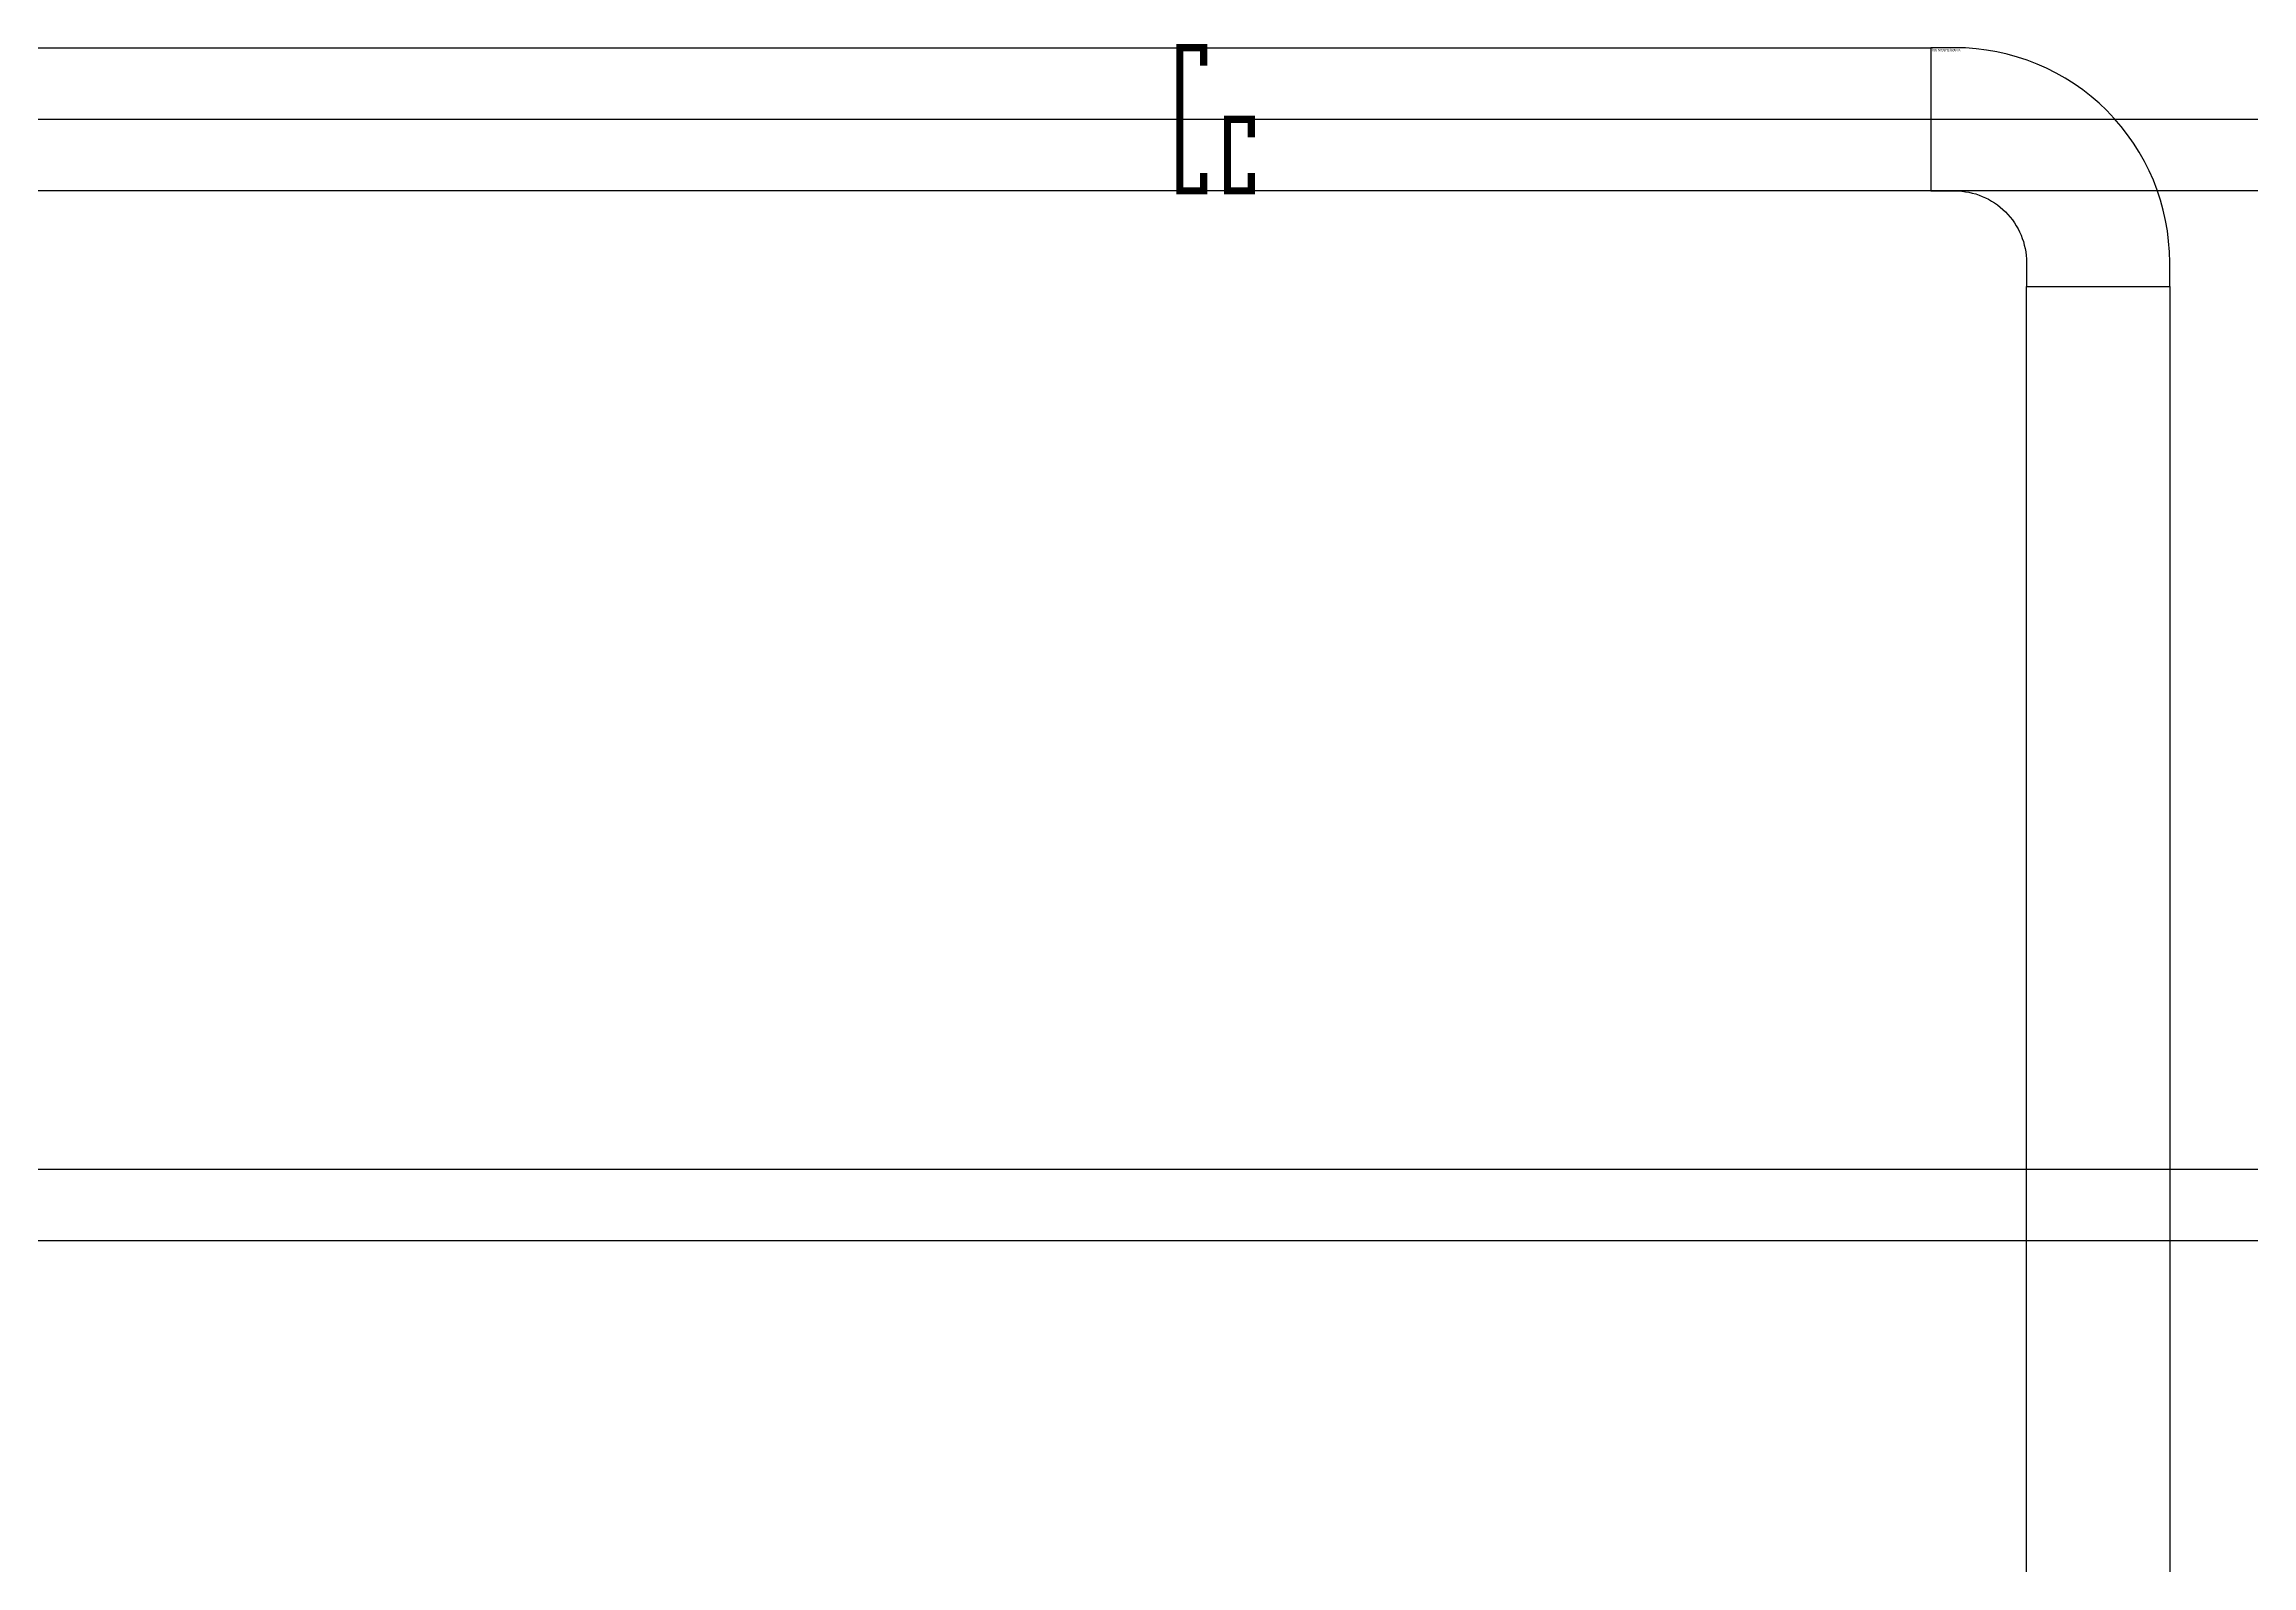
# Model space of a CAD drawing. Header units: millimetres. Extents: x -149088 to 500787, y -530175 to 1035835.
# Drawn here: x 146200 to 155448, y -249357 to -242980 of the extents above; entities that cross this region are included whole.
import ezdxf
from ezdxf.enums import TextEntityAlignment as Align

# ---------------------------------------------------------------- set-up
doc = ezdxf.new("R2010")
doc.units = ezdxf.units.MM
doc.header["$LTSCALE"] = 150
for name, color, linetype in [('-----26 Electrical Cable Tray', 200, 'Continuous'), ('-----26 Electrical Cable Tray_건물(UPS)', 100, 'Continuous'), ('-----26 Electrical Cable Tray_건물(일반)', 20, 'Continuous')]:
    doc.layers.add(name, color=color, linetype=linetype)
doc.styles.add('ELEC', font='')
doc.styles.get('ELEC').set_extended_font_data('Dotum')

# ---------------------------------------------------------------- blocks, each defined once
blk = doc.blocks.new('*U8')
at = {"color": 0}
blk.add_lwpolyline([(0, 0), (-100, 0, -0.414214), (-400, 300), (-400, 400), (-1000, 400), (-1000, 300, 0.414214), (-100, -600), (0, -600)], format="xyb", close=True, dxfattribs=at)
at = {"color": 0, "style": 'ELEC'}
blk.add_text('W:600(ELBOW 90)', height=10, dxfattribs=at).set_placement((-5, -590), align=Align.MIDDLE_RIGHT)
blk = doc.blocks.new('SSH-20260429.172412')
at = {"layer": '-----26 Electrical Cable Tray'}
blk.add_lwpolyline([(151679.8, 64430), (126247.1, 64430), (126247.1, 64730), (151679.8, 64730)], close=True, dxfattribs=at)
at = {"layer": '-----26 Electrical Cable Tray_건물(UPS)', "elevation": 0}
blk.add_lwpolyline([(147679.8, 69130), (147679.8, 68830), (99829.8, 68830), (99829.8, 69130)], close=True, dxfattribs=at)
at = {"layer": '-----26 Electrical Cable Tray_건물(UPS)', "const_width": 30, "elevation": 0}
blk.add_lwpolyline([(133283.3, 69055), (133283.3, 69130), (133183.3, 69130), (133183.3, 68830), (133283.3, 68830), (133283.3, 68905)], dxfattribs=at)
at = {"layer": '-----26 Electrical Cable Tray_건물(일반)', "elevation": 0}
for points in [[(136129.8, 69430), (136129.8, 68830), (100129.8, 68830), (100129.8, 69430)], [(137129.8, 68430), (137129.8, 54594.8), (136529.8, 54594.8), (136529.8, 68430)]]:
    blk.add_lwpolyline(points, close=True, dxfattribs=at)
at = {"layer": '-----26 Electrical Cable Tray_건물(일반)', "const_width": 30, "elevation": 0}
blk.add_lwpolyline([(133083.3, 69355), (133083.3, 69430), (132983.3, 69430), (132983.3, 68830), (133083.3, 68830), (133083.3, 68905)], dxfattribs=at)
at = {"layer": '-----26 Electrical Cable Tray_건물(일반)', "rotation": 180}
blk.add_blockref('*U8', (136129.8, 68830), dxfattribs=at)

msp = doc.modelspace()

# ---------------------------------------------------------------- block references
msp.add_blockref('SSH-20260429.172412', (17973.8, -312425))

doc.saveas('drawing.dxf')
